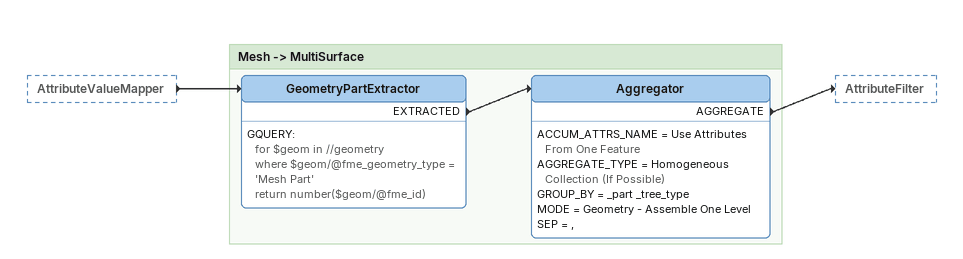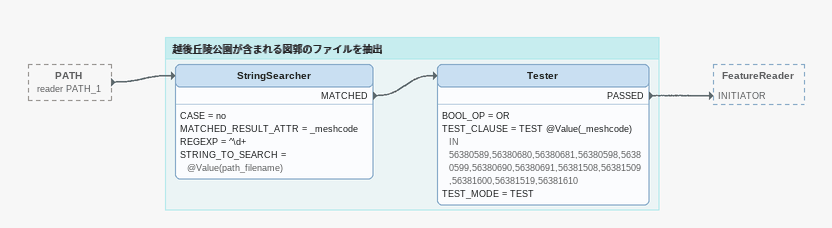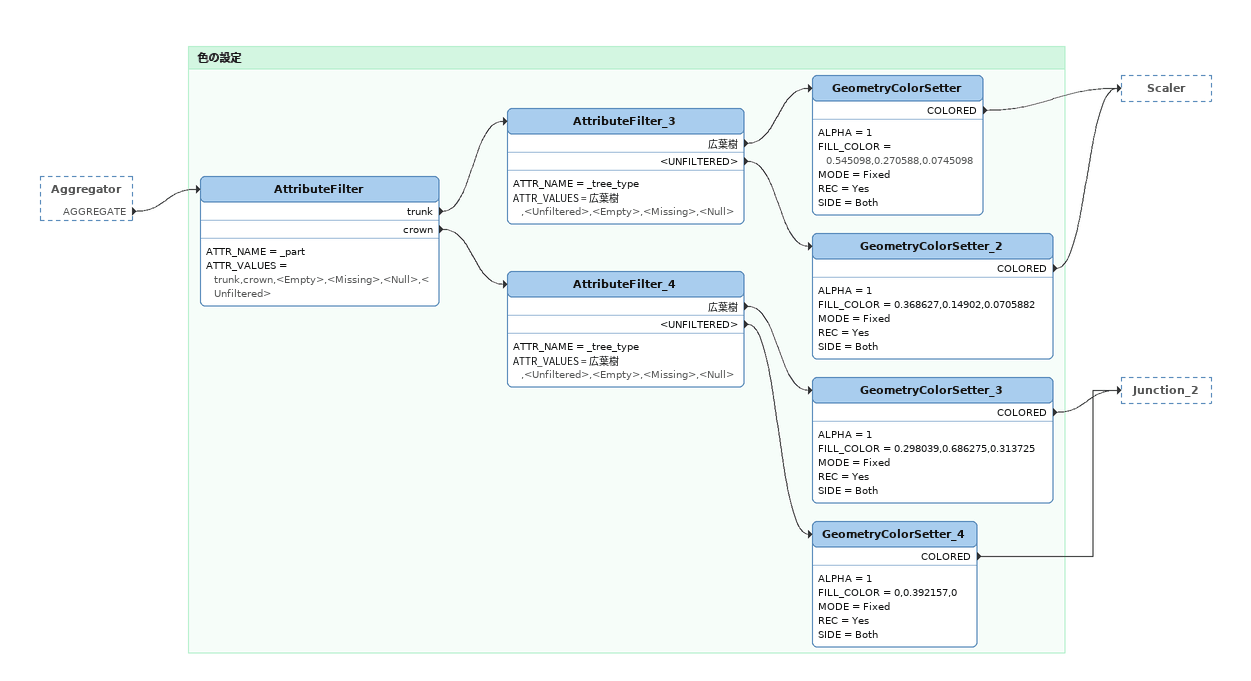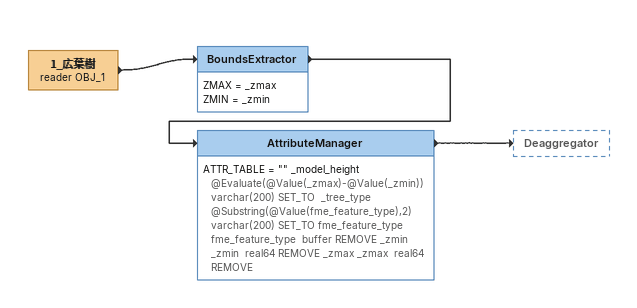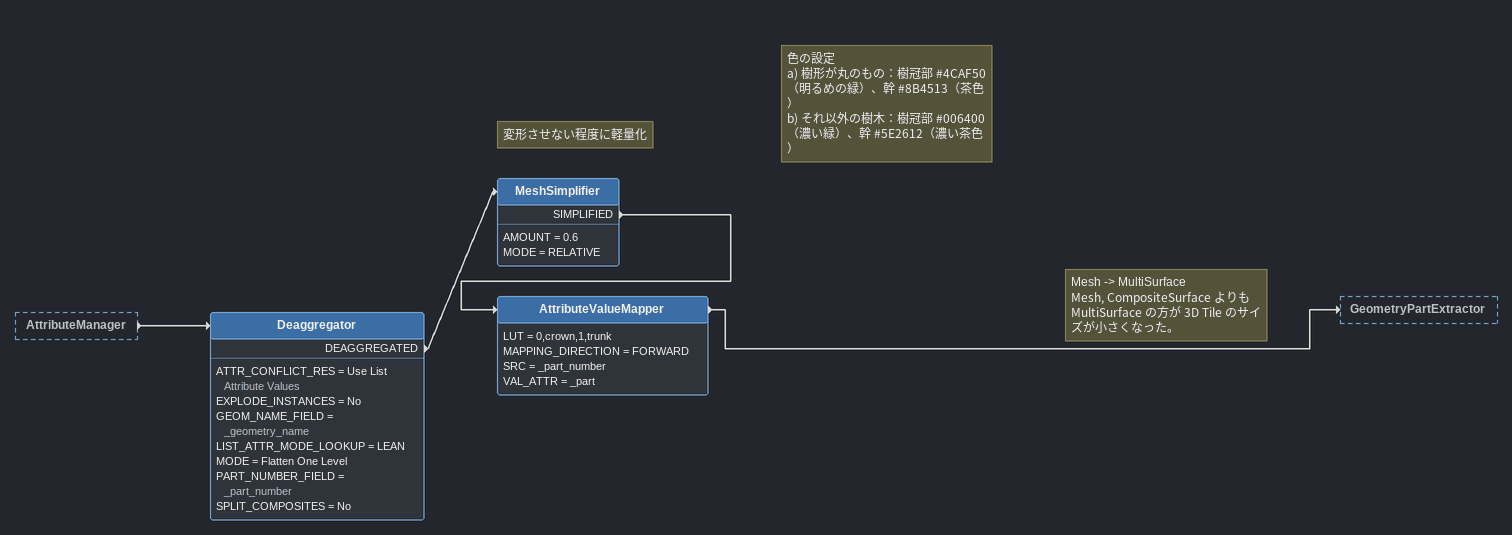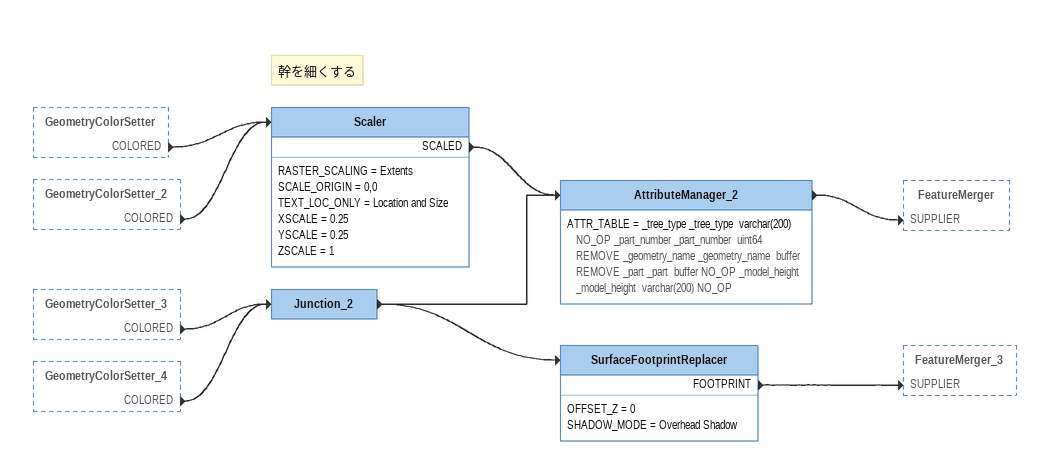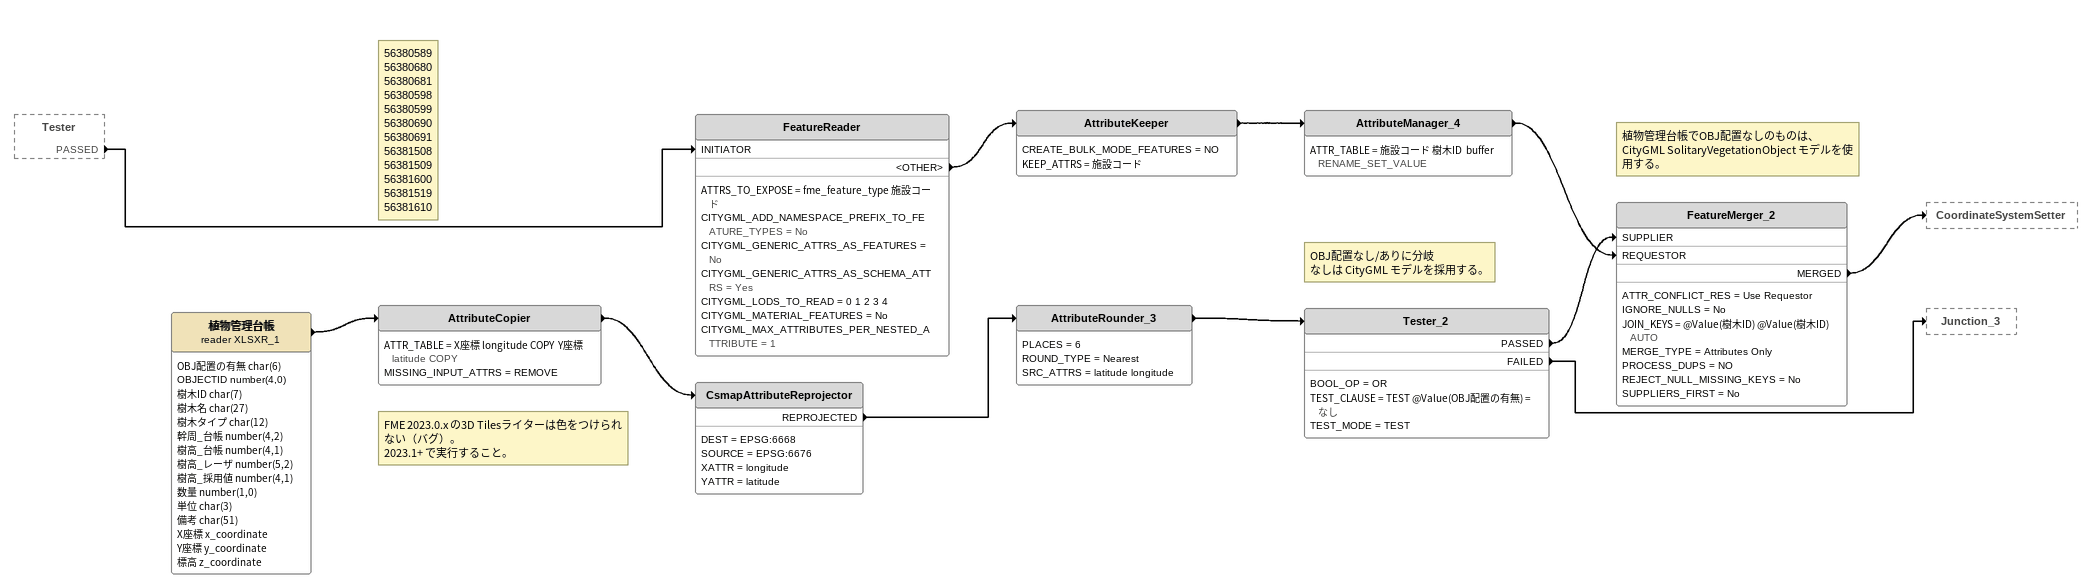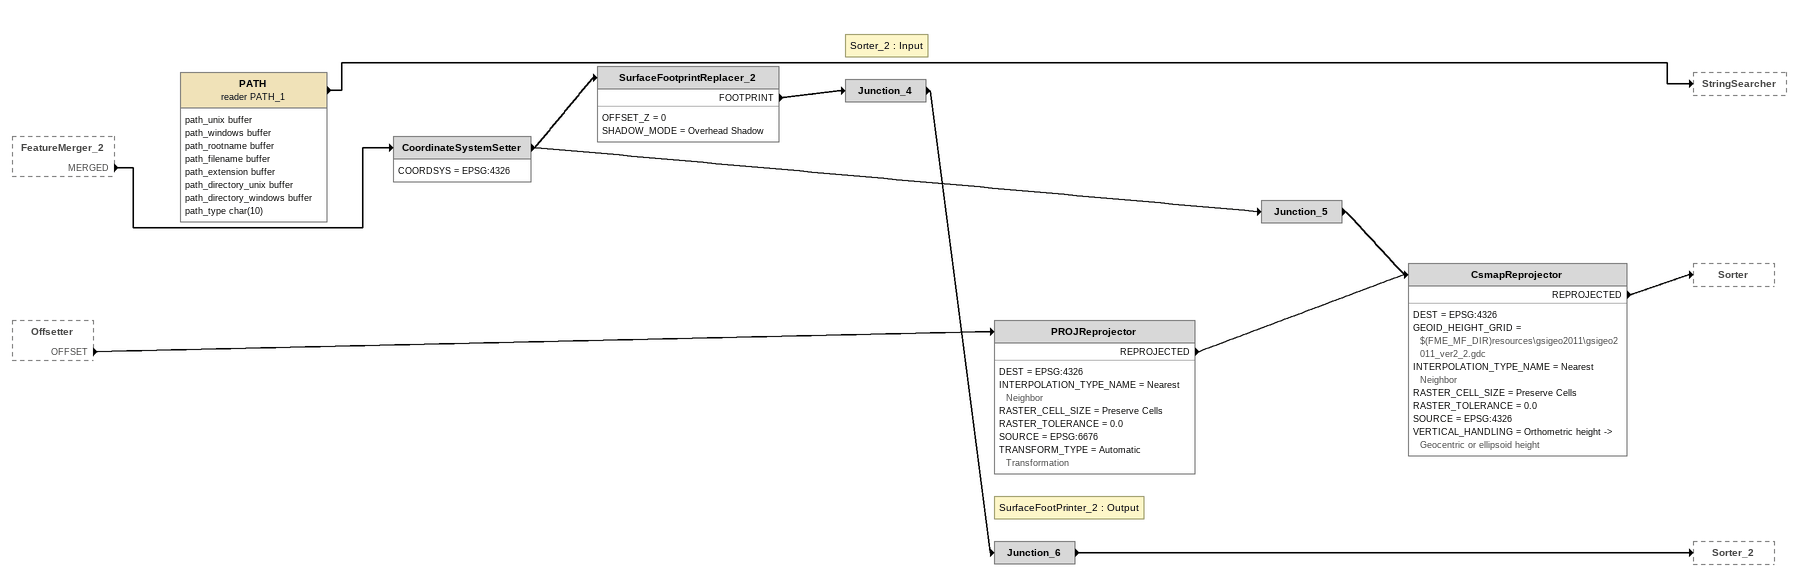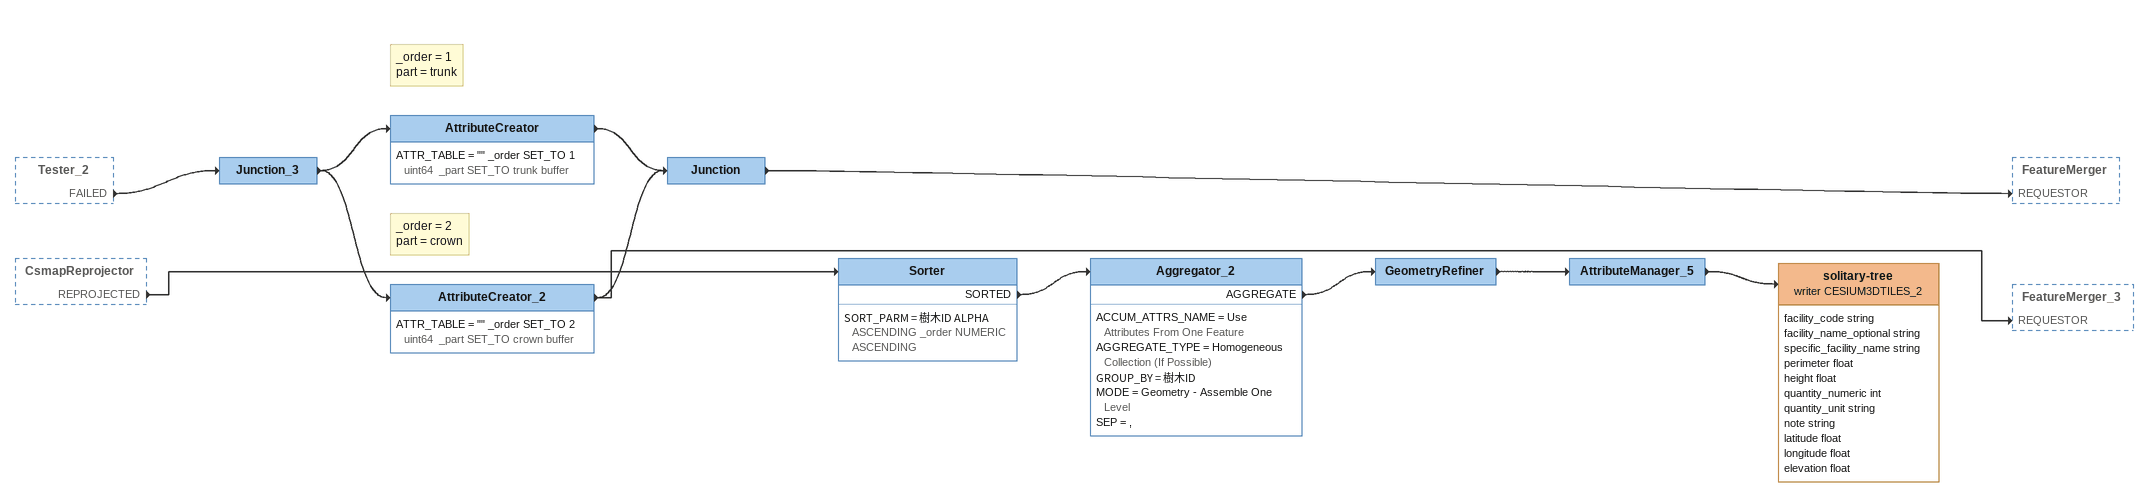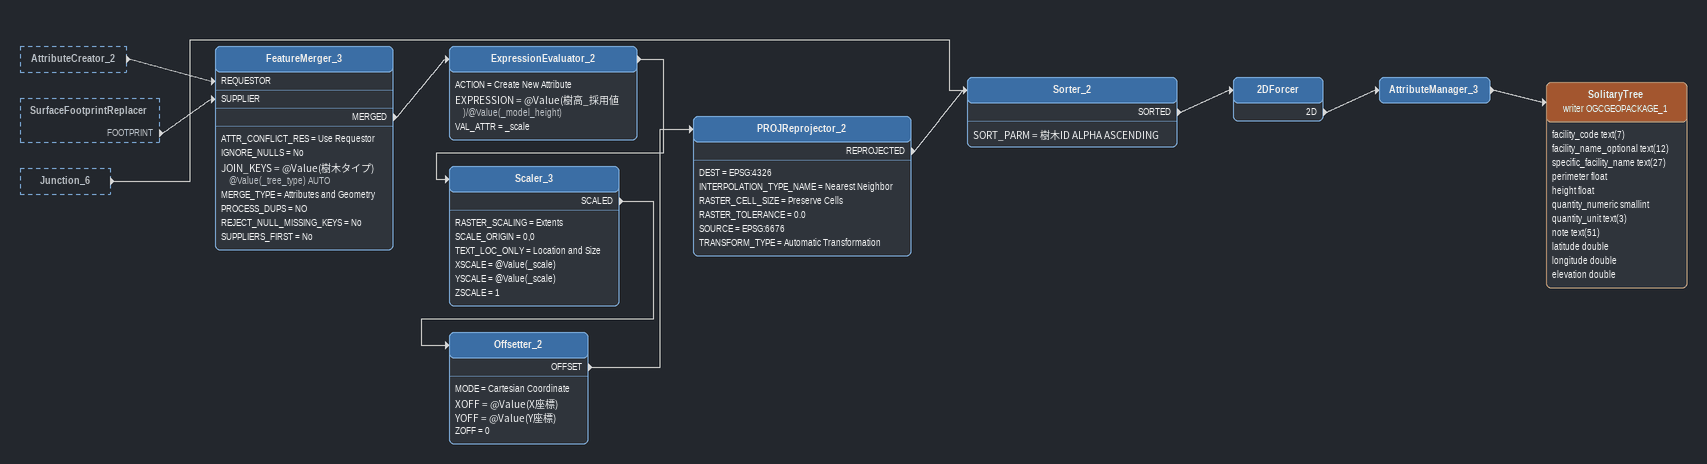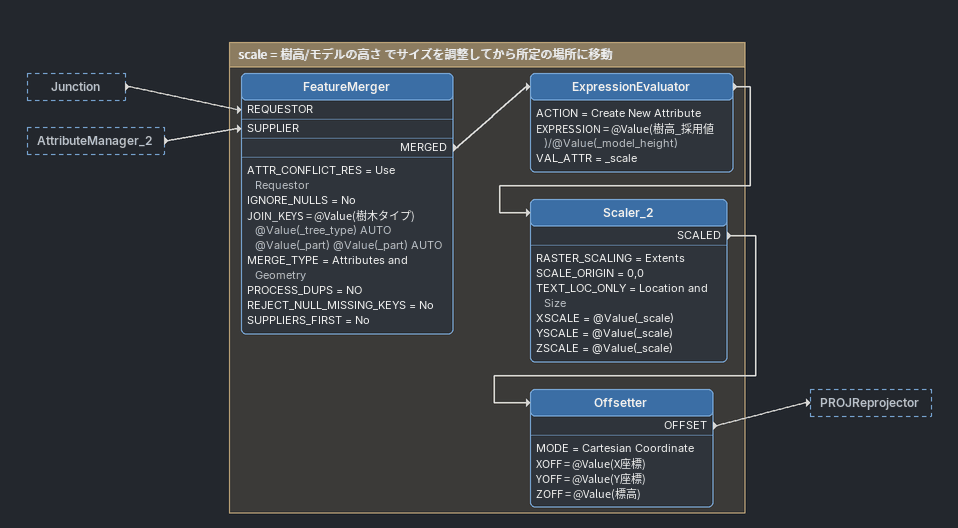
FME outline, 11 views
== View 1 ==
AttributeValueMapper [outside]
    -> GeometryPartExtractor

Bookmark: Mesh -> MultiSurface
GeometryPartExtractor
    GQUERY:
      for $geom in //geometry
      where $geom/@fme_geometry_type = 'Mesh Part'
      return number($geom/@fme_id)
    EXTRACTED -> Aggregator
Aggregator
    ACCUM_ATTRS_NAME = Use Attributes From One Feature
    AGGREGATE_TYPE = Homogeneous Collection (If Possible)
    GROUP_BY = _part _tree_type
    MODE = Geometry - Assemble One Level
    SEP = ,
    AGGREGATE -> AttributeFilter

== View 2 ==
PATH (reader PATH_1) [outside]
    -> StringSearcher

Bookmark: 越後丘陵公園が含まれる図郭のファイルを抽出
StringSearcher
    CASE = no
    MATCHED_RESULT_ATTR = _meshcode
    REGEXP = ^\d+
    STRING_TO_SEARCH = @Value(path_filename)
    MATCHED -> Tester
Tester
    BOOL_OP = OR
    TEST_CLAUSE = TEST @Value(_meshcode) IN 56380589,56380680,56380681,56380598,56380599,56380690,56380691,56381508,56381509,56381600,56381519,56381610
    TEST_MODE = TEST
    PASSED -> FeatureReader [INITIATOR]

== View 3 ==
Aggregator [outside]
    AGGREGATE -> AttributeFilter

Bookmark: 色の設定
AttributeFilter
    ATTR_NAME = _part
    ATTR_VALUES = trunk,crown,<Empty>,<Missing>,<Null>,<Unfiltered>
    trunk -> AttributeFilter_3
    crown -> AttributeFilter_4
AttributeFilter_3
    ATTR_NAME = _tree_type
    ATTR_VALUES = 広葉樹,<Unfiltered>,<Empty>,<Missing>,<Null>
    広葉樹 -> GeometryColorSetter
    <UNFILTERED> -> GeometryColorSetter_2
GeometryColorSetter
    ALPHA = 1
    FILL_COLOR = 0.545098,0.270588,0.0745098
    MODE = Fixed
    REC = Yes
    SIDE = Both
    COLORED -> Scaler
GeometryColorSetter_2
    ALPHA = 1
    FILL_COLOR = 0.368627,0.14902,0.0705882
    MODE = Fixed
    REC = Yes
    SIDE = Both
    COLORED -> Scaler
AttributeFilter_4
    ATTR_NAME = _tree_type
    ATTR_VALUES = 広葉樹,<Unfiltered>,<Empty>,<Missing>,<Null>
    広葉樹 -> GeometryColorSetter_3
    <UNFILTERED> -> GeometryColorSetter_4
GeometryColorSetter_3
    ALPHA = 1
    FILL_COLOR = 0.298039,0.686275,0.313725
    MODE = Fixed
    REC = Yes
    SIDE = Both
    COLORED -> Junction_2
GeometryColorSetter_4
    ALPHA = 1
    FILL_COLOR = 0,0.392157,0
    MODE = Fixed
    REC = Yes
    SIDE = Both
    COLORED -> Junction_2

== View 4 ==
1_広葉樹 (reader OBJ_1)
    -> BoundsExtractor
BoundsExtractor
    ZMAX = _zmax
    ZMIN = _zmin
    -> AttributeManager
AttributeManager
    ATTR_TABLE = "" _model_height @Evaluate(@Value(_zmax)-@Value(_zmin)) varchar(200) SET_TO  _tree_type @Substring(@Value(fme_feature_type),2) varchar(200) SET_TO fme_feature_type fme_feature_type  buffer REMOVE _zmin _zmin  real64 REMOVE _zmax _zmax  real64 REMOVE
    -> Deaggregator

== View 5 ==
AttributeManager [outside]
    -> Deaggregator
Deaggregator
    ATTR_CONFLICT_RES = Use List Attribute Values
    EXPLODE_INSTANCES = No
    GEOM_NAME_FIELD = _geometry_name
    LIST_ATTR_MODE_LOOKUP = LEAN
    MODE = Flatten One Level
    PART_NUMBER_FIELD = _part_number
    SPLIT_COMPOSITES = No
    DEAGGREGATED -> MeshSimplifier
Note: 変形させない程度に軽量化
Note: 色の設定 / a) 樹形が丸のもの：樹冠部 #4CAF50（明るめの緑）、幹 #8B4513（茶色） / b) それ以外の樹木：樹冠部 #006400（濃い緑）、幹 #5E2612（濃い茶色）
MeshSimplifier
    AMOUNT = 0.6
    MODE = RELATIVE
    SIMPLIFIED -> AttributeValueMapper
Note: Mesh -> MultiSurface / Mesh, CompositeSurface よりも MultiSurface の方が 3D Tile のサイズが小さくなった。
AttributeValueMapper
    LUT = 0,crown,1,trunk
    MAPPING_DIRECTION = FORWARD
    SRC = _part_number
    VAL_ATTR = _part
    -> GeometryPartExtractor

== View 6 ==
GeometryColorSetter [outside]
    COLORED -> Scaler
GeometryColorSetter_2 [outside]
    COLORED -> Scaler
GeometryColorSetter_3 [outside]
    COLORED -> Junction_2
GeometryColorSetter_4 [outside]
    COLORED -> Junction_2
Note: 幹を細くする
Scaler
    RASTER_SCALING = Extents
    SCALE_ORIGIN = 0,0
    TEXT_LOC_ONLY = Location and Size
    XSCALE = 0.25
    YSCALE = 0.25
    ZSCALE = 1
    SCALED -> AttributeManager_2
Junction_2
    -> AttributeManager_2
    -> SurfaceFootprintReplacer
AttributeManager_2
    ATTR_TABLE = _tree_type _tree_type  varchar(200) NO_OP _part_number _part_number  uint64 REMOVE _geometry_name _geometry_name  buffer REMOVE _part _part  buffer NO_OP _model_height _model_height  varchar(200) NO_OP
    -> FeatureMerger [SUPPLIER]
SurfaceFootprintReplacer
    OFFSET_Z = 0
    SHADOW_MODE = Overhead Shadow
    FOOTPRINT -> FeatureMerger_3 [SUPPLIER]

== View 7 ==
Tester [outside]
    PASSED -> FeatureReader [INITIATOR]
Note: 56380589 / 56380680 / 56380681 / 56380598 / 56380599 / 56380690 / 56380691 / 56381508 / 56381509 / 56381600 / 56381519 / 56381610
FeatureReader
    ATTRS_TO_EXPOSE = fme_feature_type 施設コード
    CITYGML_ADD_NAMESPACE_PREFIX_TO_FEATURE_TYPES = No
    CITYGML_GENERIC_ATTRS_AS_FEATURES = No
    CITYGML_GENERIC_ATTRS_AS_SCHEMA_ATTRS = Yes
    CITYGML_LODS_TO_READ = 0 1 2 3 4
    CITYGML_MATERIAL_FEATURES = No
    CITYGML_MAX_ATTRIBUTES_PER_NESTED_ATTRIBUTE = 1
    <OTHER> -> AttributeKeeper
AttributeKeeper
    CREATE_BULK_MODE_FEATURES = NO
    KEEP_ATTRS = 施設コード
    -> AttributeManager_4
AttributeManager_4
    ATTR_TABLE = 施設コード 樹木ID  buffer RENAME_SET_VALUE
    -> FeatureMerger_2 [REQUESTOR]
植物管理台帳 (reader XLSXR_1)
    attributes: OBJ配置の有無 char(6), OBJECTID number(4,0), 樹木ID char(7), 樹木名 char(27), 樹木タイプ char(12), 幹周_台帳 number(4,2), 樹高_台帳 number(4,1), 樹高_レーザ number(5,2), 樹高_採用値 number(4,1), 数量 number(1,0), 単位 char(3), 備考 char(51), X座標 x_coordinate, Y座標 y_coordinate, 標高 z_coordinate
    -> AttributeCopier
AttributeCopier
    ATTR_TABLE = X座標 longitude COPY  Y座標 latitude COPY
    MISSING_INPUT_ATTRS = REMOVE
    -> CsmapAttributeReprojector
Note: FME 2023.0.x の3D Tilesライターは色をつけられない（バグ）。 / 2023.1+ で実行すること。
CsmapAttributeReprojector
    DEST = EPSG:6668
    SOURCE = EPSG:6676
    XATTR = longitude
    YATTR = latitude
    REPROJECTED -> AttributeRounder_3
AttributeRounder_3
    PLACES = 6
    ROUND_TYPE = Nearest
    SRC_ATTRS = latitude longitude
    -> Tester_2
Note: OBJ配置なし/ありに分岐 / なしは CityGML モデルを採用する。
Tester_2
    BOOL_OP = OR
    TEST_CLAUSE = TEST @Value(OBJ配置の有無) = なし
    TEST_MODE = TEST
    PASSED -> FeatureMerger_2 [SUPPLIER]
    FAILED -> Junction_3
Note: 植物管理台帳でOBJ配置なしのものは、CityGML SolitaryVegetationObject モデルを使用する。
FeatureMerger_2
    ATTR_CONFLICT_RES = Use Requestor
    IGNORE_NULLS = No
    JOIN_KEYS = @Value(樹木ID) @Value(樹木ID) AUTO
    MERGE_TYPE = Attributes Only
    PROCESS_DUPS = NO
    REJECT_NULL_MISSING_KEYS = No
    SUPPLIERS_FIRST = No
    MERGED -> CoordinateSystemSetter

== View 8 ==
FeatureMerger_2 [outside]
    MERGED -> CoordinateSystemSetter
Offsetter [outside]
    OFFSET -> PROJReprojector
PATH (reader PATH_1)
    attributes: path_unix buffer, path_windows buffer, path_rootname buffer, path_filename buffer, path_extension buffer, path_directory_unix buffer, path_directory_windows buffer, path_type char(10)
    -> StringSearcher
CoordinateSystemSetter
    COORDSYS = EPSG:4326
    -> Junction_5
    -> SurfaceFootprintReplacer_2
SurfaceFootprintReplacer_2
    OFFSET_Z = 0
    SHADOW_MODE = Overhead Shadow
    FOOTPRINT -> Junction_4
Note: Sorter_2 : Input
Junction_4
    -> Junction_6
Note: SurfaceFootPrinter_2 : Output
Junction_6
    -> Sorter_2
Junction_5
    -> CsmapReprojector
PROJReprojector
    DEST = EPSG:4326
    INTERPOLATION_TYPE_NAME = Nearest Neighbor
    RASTER_CELL_SIZE = Preserve Cells
    RASTER_TOLERANCE = 0.0
    SOURCE = EPSG:6676
    TRANSFORM_TYPE = Automatic Transformation
    REPROJECTED -> CsmapReprojector
CsmapReprojector
    DEST = EPSG:4326
    GEOID_HEIGHT_GRID = $(FME_MF_DIR)resources\gsigeo2011\gsigeo2011_ver2_2.gdc
    INTERPOLATION_TYPE_NAME = Nearest Neighbor
    RASTER_CELL_SIZE = Preserve Cells
    RASTER_TOLERANCE = 0.0
    SOURCE = EPSG:4326
    VERTICAL_HANDLING = Orthometric height -> Geocentric or ellipsoid height
    REPROJECTED -> Sorter

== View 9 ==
Tester_2 [outside]
    FAILED -> Junction_3
CsmapReprojector [outside]
    REPROJECTED -> Sorter
Junction_3
    -> AttributeCreator_2
    -> AttributeCreator
Note: _order = 1 / part = trunk
AttributeCreator
    ATTR_TABLE = "" _order SET_TO 1 uint64  _part SET_TO trunk buffer
    -> Junction
Note: _order = 2 / part = crown
AttributeCreator_2
    ATTR_TABLE = "" _order SET_TO 2 uint64  _part SET_TO crown buffer
    -> Junction
    -> FeatureMerger_3 [REQUESTOR]
Junction
    -> FeatureMerger [REQUESTOR]
Sorter
    SORT_PARM = 樹木ID ALPHA ASCENDING _order NUMERIC ASCENDING
    SORTED -> Aggregator_2
Aggregator_2
    ACCUM_ATTRS_NAME = Use Attributes From One Feature
    AGGREGATE_TYPE = Homogeneous Collection (If Possible)
    GROUP_BY = 樹木ID
    MODE = Geometry - Assemble One Level
    SEP = ,
    AGGREGATE -> GeometryRefiner
GeometryRefiner
    -> AttributeManager_5
AttributeManager_5
    -> solitary-tree (writer CESIUM3DTILES_2)
solitary-tree (writer CESIUM3DTILES_2)
    attributes: facility_code string, facility_name_optional string, specific_facility_name string, perimeter float, height float, quantity_numeric int, quantity_unit string, note string, latitude float, longitude float, elevation float

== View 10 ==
AttributeCreator_2 [outside]
    -> FeatureMerger_3 [REQUESTOR]
SurfaceFootprintReplacer [outside]
    FOOTPRINT -> FeatureMerger_3 [SUPPLIER]
Junction_6 [outside]
    -> Sorter_2
FeatureMerger_3
    ATTR_CONFLICT_RES = Use Requestor
    IGNORE_NULLS = No
    JOIN_KEYS = @Value(樹木タイプ) @Value(_tree_type) AUTO
    MERGE_TYPE = Attributes and Geometry
    PROCESS_DUPS = NO
    REJECT_NULL_MISSING_KEYS = No
    SUPPLIERS_FIRST = No
    MERGED -> ExpressionEvaluator_2
ExpressionEvaluator_2
    ACTION = Create New Attribute
    EXPRESSION = @Value(樹高_採用値)/@Value(_model_height)
    VAL_ATTR = _scale
    -> Scaler_3
Scaler_3
    RASTER_SCALING = Extents
    SCALE_ORIGIN = 0,0
    TEXT_LOC_ONLY = Location and Size
    XSCALE = @Value(_scale)
    YSCALE = @Value(_scale)
    ZSCALE = 1
    SCALED -> Offsetter_2
Offsetter_2
    MODE = Cartesian Coordinate
    XOFF = @Value(X座標)
    YOFF = @Value(Y座標)
    ZOFF = 0
    OFFSET -> PROJReprojector_2
PROJReprojector_2
    DEST = EPSG:4326
    INTERPOLATION_TYPE_NAME = Nearest Neighbor
    RASTER_CELL_SIZE = Preserve Cells
    RASTER_TOLERANCE = 0.0
    SOURCE = EPSG:6676
    TRANSFORM_TYPE = Automatic Transformation
    REPROJECTED -> Sorter_2
Sorter_2
    SORT_PARM = 樹木ID ALPHA ASCENDING
    SORTED -> 2DForcer
2DForcer
    2D -> AttributeManager_3
AttributeManager_3
    -> SolitaryTree (writer OGCGEOPACKAGE_1)
SolitaryTree (writer OGCGEOPACKAGE_1)
    attributes: facility_code text(7), facility_name_optional text(12), specific_facility_name text(27), perimeter float, height float, quantity_numeric smallint, quantity_unit text(3), note text(51), latitude double, longitude double, elevation double

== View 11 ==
Junction [outside]
    -> FeatureMerger [REQUESTOR]
AttributeManager_2 [outside]
    -> FeatureMerger [SUPPLIER]

Bookmark: scale = 樹高/モデルの高さ でサイズを調整してから所定の場所に移動
FeatureMerger
    ATTR_CONFLICT_RES = Use Requestor
    IGNORE_NULLS = No
    JOIN_KEYS = @Value(樹木タイプ) @Value(_tree_type) AUTO @Value(_part) @Value(_part) AUTO
    MERGE_TYPE = Attributes and Geometry
    PROCESS_DUPS = NO
    REJECT_NULL_MISSING_KEYS = No
    SUPPLIERS_FIRST = No
    MERGED -> ExpressionEvaluator
ExpressionEvaluator
    ACTION = Create New Attribute
    EXPRESSION = @Value(樹高_採用値)/@Value(_model_height)
    VAL_ATTR = _scale
    -> Scaler_2
Scaler_2
    RASTER_SCALING = Extents
    SCALE_ORIGIN = 0,0
    TEXT_LOC_ONLY = Location and Size
    XSCALE = @Value(_scale)
    YSCALE = @Value(_scale)
    ZSCALE = @Value(_scale)
    SCALED -> Offsetter
Offsetter
    MODE = Cartesian Coordinate
    XOFF = @Value(X座標)
    YOFF = @Value(Y座標)
    ZOFF = @Value(標高)
    OFFSET -> PROJReprojector
